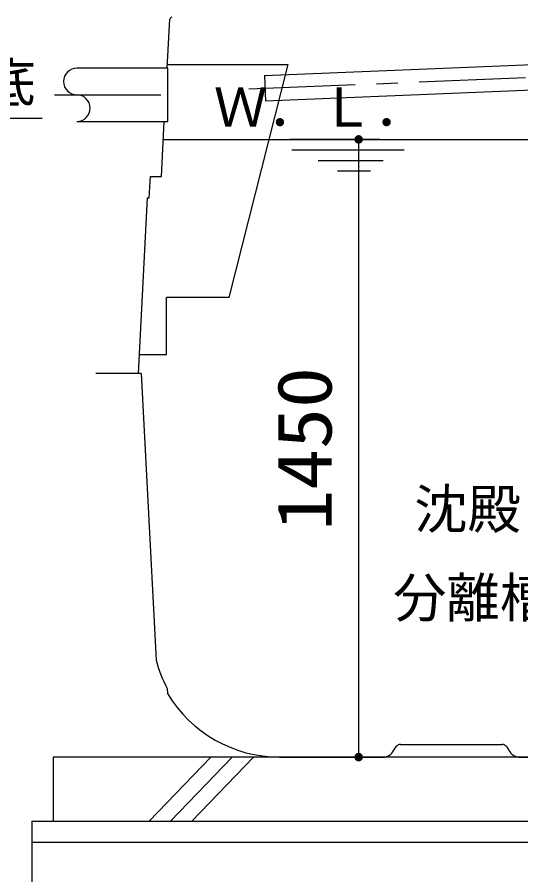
# Model space of a CAD drawing. Units: millimetres, scale not verified. Extents: x -14850 to 14850, y -10500 to 10500.
# Drawn here: x -9955 to -8772, y -5714 to -3702 of the extents above; entities that cross this region are included whole.
import ezdxf
from ezdxf.enums import TextEntityAlignment as Align

# ---------------------------------------------------------------- set-up
doc = ezdxf.new("R2010")
doc.units = ezdxf.units.MM
doc.header["$LTSCALE"] = 50
doc.linetypes.add('CHAIN1', pattern=[8, 5, -1, 1, -1])
for name, color, linetype, lineweight in [('0-1_機器', 2, 'Continuous', 25), ('0-2_躯体', 5, 'Continuous', 25), ('0-5_製作', 5, 'Continuous', 25)]:
    doc.layers.add(name, color=color, linetype=linetype, lineweight=lineweight)
doc.styles.add('ＭＳ ゴシック', font='')
doc.styles.get('ＭＳ ゴシック').set_extended_font_data('MS Gothic')

msp = doc.modelspace()

# ---------------------------------------------------------------- linework, layer by layer
at = {"layer": '0-1_機器'}
for p, q in [((-6070.62, -5438.22), (-9870.62, -5438.22)), ((-9870.62, -5438.22), (-9870.62, -5588.22)), ((-9500.56, -5438.22), (-9644.9, -5588.22)), ((-9594.9, -5588.22), (-9450.56, -5438.22)), ((-9400.56, -5438.22), (-9544.9, -5588.22)), ((-9920.62, -5588.22), (-6020.62, -5588.22)), ((-6020.62, -5638.22), (-9920.62, -5638.22))]:
    msp.add_line(p, q, dxfattribs=at)
msp.add_lwpolyline([(-9920.62, -5588.22), (-9920.62, -5738.22), (-6020.62, -5738.22)], dxfattribs=at)
at = {"layer": '0-2_躯体', "color": 3}
for p, q in [((-9603.05, -3821.36), (-9597.01, -3705.97)), ((-9374.27, -3838.59), (-7890.81, -3777.63)), ((-9602.58, -3812.36), (-9319.76, -3812.36)), ((-9319.76, -3812.36), (-9458.3, -4359.36)), ((-9374.27, -3838.59), (-9371.8, -3898.54)), ((-7888.34, -3837.58), (-9371.8, -3898.54)), ((-9814.84, -3946.36), (-9601.22, -3946.36)), ((-9612.22, -3988.36), (-6695.24, -3988.36)), ((-9046.56, -4013.36), (-9309.94, -4013.36)), ((-9248.42, -4038.36), (-9095.58, -4038.36)), ((-9125.38, -4063.36), (-9203.25, -4063.36)), ((-9458.3, -4359.36), (-9604.32, -4359.36)), ((-9604.32, -4493.36), (-9604.32, -4359.36)), ((-9668.31, -4493.36), (-9604.32, -4493.36)), ((-9664.36, -4538.22), (-9770.62, -4538.22)), ((-9664.36, -4538.22), (-9629.1, -5211.02)), ((-9602.66, -5276.82), (-9602.02, -5289.14)), ((-9073.03, -5425.75), (-9064.9, -5413.56)), ((-9054.92, -5408.22), (-8816.33, -5408.22)), ((-8806.34, -5413.56), (-8798.22, -5425.75)), ((-9339.19, -5438.22), (-9096.33, -5438.22)), ((-8774.92, -5438.22), (-8547.98, -5438.22))]:
    msp.add_line(p, q, dxfattribs=at)
at = {"layer": '0-2_躯体', "color": 3, "linetype": 'CHAIN1'}
for p, q in [((-9410.96, -3870.12), (-6910.12, -3767.36)), ((-9867.61, -3883.86), (-9582.05, -3883.86))]:
    msp.add_line(p, q, dxfattribs=at)
at = {"layer": '0-2_躯体', "color": 2}
for p, q in [((-9103.27, -3988.36), (-9314.76, -3988.36)), ((-9153.27, -5438.22), (-9153.27, -3988.36)), ((-9103.27, -5438.22), (-9314.76, -5438.22))]:
    msp.add_line(p, q, dxfattribs=at)
at = {"layer": '0-2_躯体', "color": 3}
for points in [[(-9601.22, -3946.36), (-9601.22, -3821.36), (-9814.84, -3821.36)], [(-9670.62, -4538.22), (-9649, -4125.72), (-9644.9, -4125.72), (-9642.19, -4075.72), (-9616.38, -4075.72), (-9609.6, -3946.36)]]:
    msp.add_lwpolyline(points, dxfattribs=at)
for centre, radius, start, end in [((-9577.82, -3722), 25, 125.15503, 140.1301), ((-9814.84, -3852.61), 31.25, 90, 270), ((-9814.84, -3915.11), 31.25, 270, 90), ((-9332.92, -5130.22), 307, 195.25873, 208.52275), ((-9338.19, -5130.22), 308, 211.06349, 269.81396), ((-9054.92, -5420.22), 12, 90, 146.30992), ((-8816.33, -5420.22), 12, 33.69006, 90), ((-9096.33, -5410.22), 28, 270, 326.30992), ((-8774.92, -5410.22), 28, 213.69006, 270)]:
    msp.add_arc(centre, radius, start, end, dxfattribs=at)
at = {"layer": '0-2_躯体'}
for points in [[(-9162.78, -3985.27), (-9153.27, -3988.36), (-9163.09, -3986.48)], [(-9162.32, -3984.1), (-9153.27, -3988.36), (-9162.78, -3985.27)], [(-9161.71, -3983), (-9153.27, -3988.36), (-9162.32, -3984.1)], [(-9160.98, -3981.98), (-9153.27, -3988.36), (-9161.71, -3983)], [(-9160.12, -3981.07), (-9153.27, -3988.36), (-9160.98, -3981.98)], [(-9159.15, -3980.27), (-9153.27, -3988.36), (-9160.12, -3981.07)], [(-9158.09, -3979.59), (-9153.27, -3988.36), (-9159.15, -3980.27)], [(-9156.95, -3979.06), (-9153.27, -3988.36), (-9158.09, -3979.59)], [(-9156.95, -3979.06), (-9153.27, -3978.36), (-9153.27, -3988.36)], [(-9155.76, -3978.67), (-9153.27, -3978.36), (-9156.95, -3979.06)], [(-9154.52, -3978.44), (-9153.27, -3978.36), (-9155.76, -3978.67)], [(-9153.27, -3978.36), (-9143.27, -3988.36), (-9153.27, -3988.36)], [(-9152.64, -3978.38), (-9143.27, -3988.36), (-9153.27, -3978.36)], [(-9151.4, -3978.53), (-9143.27, -3988.36), (-9152.64, -3978.38)], [(-9150.18, -3978.85), (-9143.27, -3988.36), (-9151.4, -3978.53)], [(-9149.01, -3979.31), (-9143.27, -3988.36), (-9150.18, -3978.85)], [(-9147.91, -3979.91), (-9143.27, -3988.36), (-9149.01, -3979.31)], [(-9146.9, -3980.65), (-9143.27, -3988.36), (-9147.91, -3979.91)], [(-9145.98, -3981.51), (-9143.27, -3988.36), (-9146.9, -3980.65)], [(-9145.98, -3981.51), (-9143.35, -3987.1), (-9143.27, -3988.36)], [(-9145.18, -3982.48), (-9143.35, -3987.1), (-9145.98, -3981.51)], [(-9145.18, -3982.48), (-9143.59, -3985.87), (-9143.35, -3987.1)], [(-9144.51, -3983.54), (-9143.59, -3985.87), (-9145.18, -3982.48)], [(-9144.51, -3983.54), (-9143.97, -3984.68), (-9143.59, -3985.87)], [(-9163.25, -3987.73), (-9153.27, -3988.36), (-9163.27, -3988.36)], [(-9163.27, -3988.36), (-9160.56, -3995.2), (-9163.19, -3989.61)], [(-9163.27, -3988.36), (-9159.65, -3996.06), (-9160.56, -3995.2)], [(-9153.27, -3988.36), (-9159.65, -3996.06), (-9163.27, -3988.36)], [(-9163.09, -3986.48), (-9153.27, -3988.36), (-9163.25, -3987.73)], [(-9163.19, -3989.61), (-9161.36, -3994.23), (-9162.96, -3990.84)], [(-9163.19, -3989.61), (-9160.56, -3995.2), (-9161.36, -3994.23)], [(-9162.96, -3990.84), (-9162.03, -3993.17), (-9162.57, -3992.04)], [(-9162.96, -3990.84), (-9161.36, -3994.23), (-9162.03, -3993.17)], [(-9153.27, -3988.36), (-9158.63, -3996.8), (-9159.65, -3996.06)], [(-9153.27, -3988.36), (-9157.53, -3997.41), (-9158.63, -3996.8)], [(-9153.27, -3988.36), (-9156.36, -3997.87), (-9157.53, -3997.41)], [(-9153.27, -3988.36), (-9155.14, -3998.18), (-9156.36, -3997.87)], [(-9153.27, -3988.36), (-9153.9, -3998.34), (-9155.14, -3998.18)], [(-9153.27, -3988.36), (-9153.27, -3998.36), (-9153.9, -3998.34)], [(-9153.27, -3988.36), (-9152.02, -3998.28), (-9153.27, -3998.36)], [(-9153.27, -3988.36), (-9150.78, -3998.04), (-9152.02, -3998.28)], [(-9153.27, -3988.36), (-9149.59, -3997.65), (-9150.78, -3998.04)], [(-9153.27, -3988.36), (-9148.45, -3997.12), (-9149.59, -3997.65)], [(-9143.27, -3988.36), (-9148.45, -3997.12), (-9153.27, -3988.36)], [(-9143.27, -3988.36), (-9147.39, -3996.45), (-9148.45, -3997.12)], [(-9143.27, -3988.36), (-9146.43, -3995.65), (-9147.39, -3996.45)], [(-9143.27, -3988.36), (-9145.57, -3994.73), (-9146.43, -3995.65)], [(-9143.27, -3988.36), (-9144.83, -3993.72), (-9145.57, -3994.73)], [(-9143.27, -3988.36), (-9144.22, -3992.61), (-9144.83, -3993.72)], [(-9143.27, -3988.36), (-9143.76, -3991.45), (-9144.22, -3992.61)], [(-9143.27, -3988.36), (-9143.45, -3990.23), (-9143.76, -3991.45)], [(-9143.27, -3988.36), (-9143.29, -3988.98), (-9143.45, -3990.23)], [(-9162.32, -5433.96), (-9153.27, -5438.22), (-9162.78, -5435.13)], [(-9161.71, -5432.86), (-9153.27, -5438.22), (-9162.32, -5433.96)], [(-9160.98, -5431.85), (-9153.27, -5438.22), (-9161.71, -5432.86)], [(-9160.12, -5430.93), (-9153.27, -5438.22), (-9160.98, -5431.85)], [(-9159.15, -5430.13), (-9153.27, -5438.22), (-9160.12, -5430.93)], [(-9158.09, -5429.46), (-9153.27, -5438.22), (-9159.15, -5430.13)], [(-9158.09, -5429.46), (-9153.27, -5428.22), (-9153.27, -5438.22)], [(-9156.95, -5428.92), (-9153.27, -5428.22), (-9158.09, -5429.46)], [(-9155.76, -5428.53), (-9153.27, -5428.22), (-9156.95, -5428.92)], [(-9154.52, -5428.3), (-9153.27, -5428.22), (-9155.76, -5428.53)], [(-9153.27, -5428.22), (-9143.27, -5438.22), (-9153.27, -5438.22)], [(-9152.64, -5428.24), (-9143.27, -5438.22), (-9153.27, -5428.22)], [(-9151.4, -5428.4), (-9143.27, -5438.22), (-9152.64, -5428.24)], [(-9150.18, -5428.71), (-9143.27, -5438.22), (-9151.4, -5428.4)], [(-9149.01, -5429.17), (-9143.27, -5438.22), (-9150.18, -5428.71)], [(-9147.91, -5429.78), (-9143.27, -5438.22), (-9149.01, -5429.17)], [(-9147.91, -5429.78), (-9143.35, -5436.97), (-9143.27, -5438.22)], [(-9146.9, -5430.52), (-9143.35, -5436.97), (-9147.91, -5429.78)], [(-9146.9, -5430.52), (-9143.59, -5435.73), (-9143.35, -5436.97)], [(-9145.98, -5431.37), (-9143.59, -5435.73), (-9146.9, -5430.52)], [(-9145.98, -5431.37), (-9143.97, -5434.54), (-9143.59, -5435.73)], [(-9145.18, -5432.34), (-9143.97, -5434.54), (-9145.98, -5431.37)], [(-9145.18, -5432.34), (-9144.51, -5433.4), (-9143.97, -5434.54)], [(-9163.25, -5437.59), (-9153.27, -5438.22), (-9163.27, -5438.22)], [(-9163.27, -5438.22), (-9158.63, -5446.66), (-9163.19, -5439.47)], [(-9163.27, -5438.22), (-9157.53, -5447.27), (-9158.63, -5446.66)], [(-9153.27, -5438.22), (-9157.53, -5447.27), (-9163.27, -5438.22)], [(-9163.09, -5436.35), (-9153.27, -5438.22), (-9163.25, -5437.59)], [(-9163.19, -5439.47), (-9159.65, -5445.93), (-9162.96, -5440.71)], [(-9163.19, -5439.47), (-9158.63, -5446.66), (-9159.65, -5445.93)], [(-9162.78, -5435.13), (-9153.27, -5438.22), (-9163.09, -5436.35)], [(-9162.96, -5440.71), (-9160.56, -5445.07), (-9162.57, -5441.9)], [(-9162.96, -5440.71), (-9159.65, -5445.93), (-9160.56, -5445.07)], [(-9162.57, -5441.9), (-9161.36, -5444.1), (-9162.03, -5443.04)], [(-9162.57, -5441.9), (-9160.56, -5445.07), (-9161.36, -5444.1)], [(-9153.27, -5438.22), (-9156.36, -5447.73), (-9157.53, -5447.27)], [(-9153.27, -5438.22), (-9155.14, -5448.04), (-9156.36, -5447.73)], [(-9153.27, -5438.22), (-9153.9, -5448.2), (-9155.14, -5448.04)], [(-9153.27, -5438.22), (-9153.27, -5448.22), (-9153.9, -5448.2)], [(-9153.27, -5438.22), (-9152.02, -5448.14), (-9153.27, -5448.22)], [(-9153.27, -5438.22), (-9150.78, -5447.91), (-9152.02, -5448.14)], [(-9153.27, -5438.22), (-9149.59, -5447.52), (-9150.78, -5447.91)], [(-9153.27, -5438.22), (-9148.45, -5446.98), (-9149.59, -5447.52)], [(-9153.27, -5438.22), (-9147.39, -5446.31), (-9148.45, -5446.98)], [(-9143.27, -5438.22), (-9147.39, -5446.31), (-9153.27, -5438.22)], [(-9143.27, -5438.22), (-9146.43, -5445.51), (-9147.39, -5446.31)], [(-9143.27, -5438.22), (-9145.57, -5444.59), (-9146.43, -5445.51)], [(-9143.27, -5438.22), (-9144.83, -5443.58), (-9145.57, -5444.59)], [(-9143.27, -5438.22), (-9144.22, -5442.48), (-9144.83, -5443.58)], [(-9143.27, -5438.22), (-9143.76, -5441.31), (-9144.22, -5442.48)], [(-9143.27, -5438.22), (-9143.45, -5440.09), (-9143.76, -5441.31)], [(-9143.27, -5438.22), (-9143.29, -5438.85), (-9143.45, -5440.09)]]:
    msp.add_solid(points, dxfattribs=at)
at = {"layer": '0-5_製作', "color": 2}
msp.add_line((-10487.94, -3938.36), (-9896.75, -3938.36), dxfattribs=at)

# ---------------------------------------------------------------- texts
at = {"layer": '0-1_機器', "color": 4, "style": 'ＭＳ ゴシック'}
msp.add_text('流入管底', height=91.79, dxfattribs=at).set_placement((-10411.95, -3929.28), align=Align.BOTTOM_LEFT)
at = {"layer": '0-2_躯体', "color": 4, "style": 'ＭＳ ゴシック'}
for s, p in [('Ｗ．Ｌ．', (-9493.3, -3985.86)), ('沈殿', (-9022.9, -4929.39)), ('分離槽', (-9072.34, -5137.39))]:
    msp.add_text(s, height=91.79, dxfattribs=at).set_placement(p, align=Align.BOTTOM_LEFT)
at = {"layer": '0-2_躯体', "color": 4, "style": 'ＭＳ ゴシック', "width": 1.1}
msp.add_text('1450', height=128.4, rotation=90, dxfattribs=at).set_placement((-9178.27, -4907.04), align=Align.BOTTOM_LEFT)

doc.saveas('drawing.dxf')
